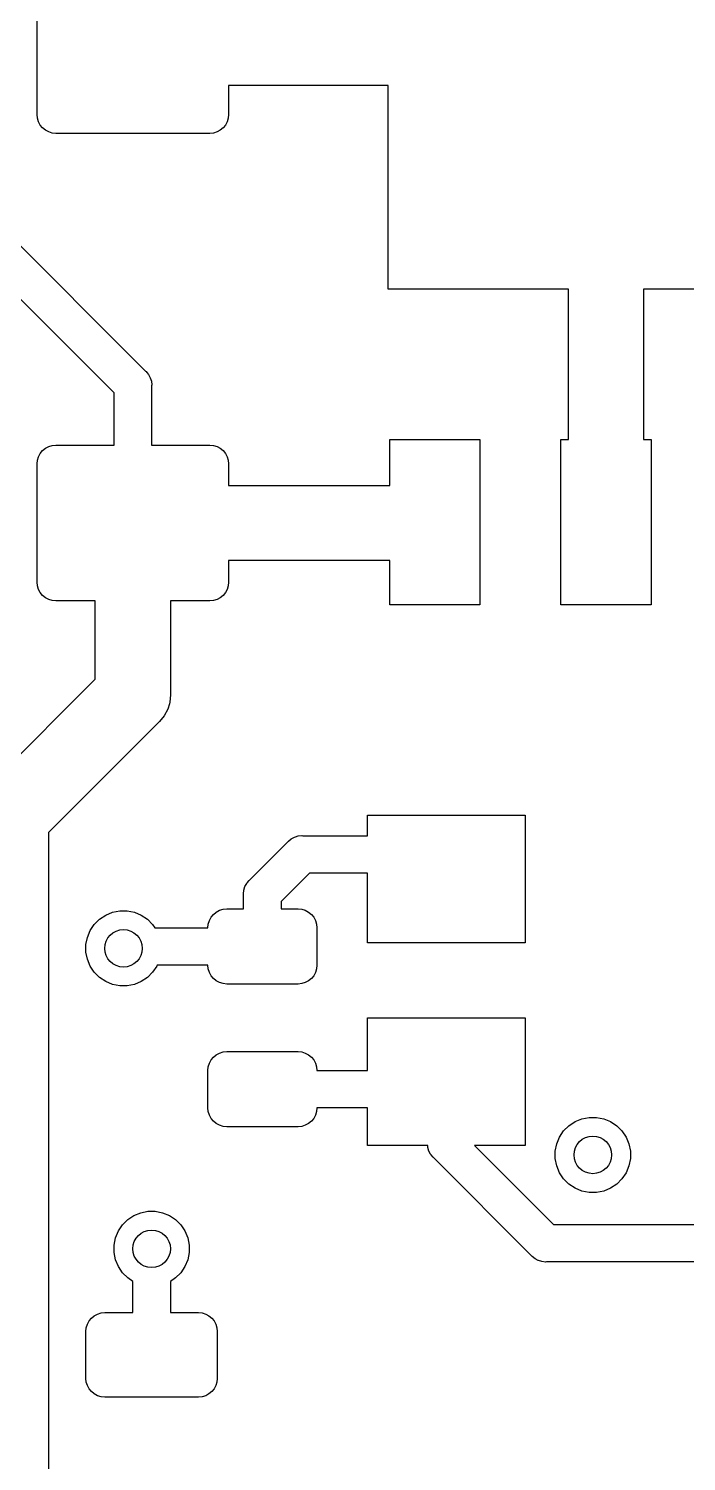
# Model space of a CAD drawing. Extents: x -3.6 to 94.4, y -84.3 to 13.7.
# Drawn here: x 48.24 to 57, y -22.2 to -3.13 of the extents above; entities that cross this region are included whole.
import ezdxf

# ---------------------------------------------------------------- set-up
doc = ezdxf.new("R2010")
doc.units = 0
doc.layers.add('BLACK', color=7, linetype='CONTINUOUS')

msp = doc.modelspace()

# ---------------------------------------------------------------- linework, layer by layer
at = {"layer": 'BLACK', "linetype": 'CONTINUOUS'}
for p, q in [((48.35, -4.275), (48.35, -2.7)), ((53.025, -3.8875), (50.9, -3.8875)), ((50.9, -3.8875), (50.9, -4.275)), ((53.025, -6.6), (53.025, -3.8875)), ((48.3548, -4.32377), (48.35, -4.275)), ((48.369, -4.37067), (48.3548, -4.32377)), ((48.3921, -4.41389), (48.369, -4.37067)), ((50.881, -4.37067), (50.8579, -4.41389)), ((50.8952, -4.32377), (50.881, -4.37067)), ((50.9, -4.275), (50.8952, -4.32377)), ((48.4232, -4.45178), (48.3921, -4.41389)), ((48.4611, -4.48287), (48.4232, -4.45178)), ((48.5043, -4.50597), (48.4611, -4.48287)), ((48.5512, -4.5202), (48.5043, -4.50597)), ((48.6, -4.525), (48.5512, -4.5202)), ((50.65, -4.525), (48.6, -4.525)), ((50.6988, -4.5202), (50.65, -4.525)), ((50.7457, -4.50597), (50.6988, -4.5202)), ((50.7889, -4.48287), (50.7457, -4.50597)), ((50.8268, -4.45178), (50.7889, -4.48287)), ((50.8579, -4.41389), (50.8268, -4.45178)), ((47.875, -5.77145), (49.7931, -7.68954)), ((49.375, -7.97855), (47.4569, -6.06046)), ((55.425, -6.6), (53.025, -6.6)), ((55.425, -8.6), (55.425, -6.6)), ((58.825, -6.6), (56.425, -6.6)), ((56.425, -6.6), (56.425, -8.6)), ((49.7931, -7.68954), (49.8026, -7.69737)), ((49.8026, -7.69737), (49.8105, -7.7069)), ((49.8105, -7.7069), (49.8339, -7.73543)), ((49.8339, -7.73543), (49.8571, -7.77887)), ((49.8571, -7.77887), (49.8714, -7.82599)), ((49.375, -8.675), (49.375, -7.97855)), ((49.8714, -7.82599), (49.8762, -7.875)), ((49.8762, -7.875), (49.875, -7.88727)), ((49.875, -7.88727), (49.875, -8.675)), ((48.3921, -8.78611), (48.4232, -8.74822)), ((48.4232, -8.74822), (48.4611, -8.71713)), ((48.4611, -8.71713), (48.5043, -8.69403)), ((48.5043, -8.69403), (48.5512, -8.6798)), ((48.5512, -8.6798), (48.6, -8.675)), ((48.6, -8.675), (49.375, -8.675)), ((49.875, -8.675), (50.65, -8.675)), ((50.65, -8.675), (50.6988, -8.6798)), ((50.6988, -8.6798), (50.7457, -8.69403)), ((50.7457, -8.69403), (50.7889, -8.71713)), ((50.7889, -8.71713), (50.8268, -8.74822)), ((50.8268, -8.74822), (50.8579, -8.78611)), ((53.045, -9.2125), (53.045, -8.6)), ((53.045, -8.6), (54.245, -8.6)), ((54.245, -8.6), (54.245, -10.8)), ((55.325, -10.8), (55.325, -8.6)), ((55.325, -8.6), (55.425, -8.6)), ((56.425, -8.6), (56.525, -8.6)), ((56.525, -8.6), (56.525, -10.8)), ((48.35, -8.925), (48.3548, -8.87623)), ((48.35, -10.5), (48.35, -8.925)), ((48.3548, -8.87623), (48.369, -8.82933)), ((48.369, -8.82933), (48.3921, -8.78611)), ((50.8579, -8.78611), (50.881, -8.82933)), ((50.881, -8.82933), (50.8952, -8.87623)), ((50.8952, -8.87623), (50.9, -8.925)), ((50.9, -8.925), (50.9, -9.2125)), ((50.9, -9.2125), (53.045, -9.2125)), ((53.045, -10.2125), (50.9, -10.2125)), ((50.9, -10.2125), (50.9, -10.5)), ((53.045, -10.8), (53.045, -10.2125)), ((48.3548, -10.5488), (48.35, -10.5)), ((48.369, -10.5957), (48.3548, -10.5488)), ((48.3921, -10.6389), (48.369, -10.5957)), ((48.4232, -10.6768), (48.3921, -10.6389)), ((48.4611, -10.7079), (48.4232, -10.6768)), ((50.8268, -10.6768), (50.7889, -10.7079)), ((50.8579, -10.6389), (50.8268, -10.6768)), ((50.881, -10.5957), (50.8579, -10.6389)), ((50.8952, -10.5488), (50.881, -10.5957)), ((50.9, -10.5), (50.8952, -10.5488)), ((48.5043, -10.731), (48.4611, -10.7079)), ((48.5512, -10.7452), (48.5043, -10.731)), ((48.6, -10.75), (48.5512, -10.7452)), ((49.125, -10.75), (48.6, -10.75)), ((49.125, -11.7929), (49.125, -10.75)), ((50.65, -10.75), (50.125, -10.75)), ((50.125, -10.75), (50.125, -11.9754)), ((50.6988, -10.7452), (50.65, -10.75)), ((50.7457, -10.731), (50.6988, -10.7452)), ((50.7889, -10.7079), (50.7457, -10.731)), ((54.245, -10.8), (53.045, -10.8)), ((56.525, -10.8), (55.325, -10.8)), ((47.6638, -13.2541), (49.125, -11.7929)), ((50.1274, -12), (50.1178, -12.098)), ((50.125, -11.9754), (50.1274, -12)), ((50.0892, -12.1923), (50.0427, -12.2791)), ((50.1118, -12.1178), (50.0892, -12.1923)), ((50.1178, -12.098), (50.1118, -12.1178)), ((49.9612, -12.3709), (48.5, -13.8321)), ((49.9803, -12.3553), (49.9612, -12.3709)), ((50.0427, -12.2791), (49.9803, -12.3553)), ((52.75, -13.875), (52.75, -13.6)), ((52.75, -13.6), (54.85, -13.6)), ((54.85, -13.6), (54.85, -15.3)), ((48.5, -13.8321), (48.5, -28.6004)), ((51.6974, -13.9474), (51.7354, -13.9161)), ((51.7354, -13.9161), (51.7789, -13.8929)), ((51.7789, -13.8929), (51.7929, -13.8887)), ((51.7929, -13.8887), (51.826, -13.8786)), ((51.826, -13.8786), (51.875, -13.8738)), ((51.875, -13.8738), (51.8873, -13.875)), ((51.8873, -13.875), (52.75, -13.875)), ((51.1819, -14.4645), (51.6895, -13.9569)), ((51.6895, -13.9569), (51.6974, -13.9474)), ((51.1487, -14.5012), (51.1724, -14.4724)), ((51.1724, -14.4724), (51.1819, -14.4645)), ((51.9786, -14.375), (51.6, -14.7536)), ((52.75, -14.375), (51.9786, -14.375)), ((52.75, -15.3), (52.75, -14.375)), ((51.0988, -14.65), (51.1036, -14.601)), ((51.1, -14.6623), (51.0988, -14.65)), ((51.1, -14.85), (51.1, -14.6623)), ((51.1036, -14.601), (51.1179, -14.5539)), ((51.1179, -14.5539), (51.1411, -14.5104)), ((51.1411, -14.5104), (51.1487, -14.5012)), ((49.3542, -14.8942), (49.4508, -14.875)), ((49.4508, -14.875), (49.5492, -14.875)), ((49.5492, -14.875), (49.6458, -14.8942)), ((50.7361, -14.8921), (50.7793, -14.869)), ((50.7793, -14.869), (50.8262, -14.8548)), ((50.8262, -14.8548), (50.875, -14.85)), ((50.875, -14.85), (51.1, -14.85)), ((51.6, -14.7536), (51.6, -14.85)), ((51.6, -14.85), (51.825, -14.85)), ((51.825, -14.85), (51.8738, -14.8548)), ((51.8738, -14.8548), (51.9207, -14.869)), ((51.9207, -14.869), (51.9639, -14.8921)), ((49.0569, -15.1382), (49.1116, -15.0563)), ((49.1116, -15.0563), (49.1813, -14.9866)), ((49.1813, -14.9866), (49.2632, -14.9319)), ((49.2632, -14.9319), (49.3542, -14.8942)), ((49.6458, -14.8942), (49.7368, -14.9319)), ((49.7368, -14.9319), (49.8187, -14.9866)), ((49.8187, -14.9866), (49.8884, -15.0563)), ((49.8884, -15.0563), (49.9176, -15.1)), ((50.625, -15.1), (50.6298, -15.0512)), ((50.6298, -15.0512), (50.644, -15.0043)), ((50.644, -15.0043), (50.6671, -14.9611)), ((50.6671, -14.9611), (50.6982, -14.9232)), ((50.6982, -14.9232), (50.7361, -14.8921)), ((51.9639, -14.8921), (52.0018, -14.9232)), ((52.0018, -14.9232), (52.0329, -14.9611)), ((52.0329, -14.9611), (52.056, -15.0043)), ((52.056, -15.0043), (52.0702, -15.0512)), ((52.0702, -15.0512), (52.075, -15.1)), ((49, -15.3258), (49.0192, -15.2292)), ((49.0192, -15.2292), (49.0569, -15.1382)), ((49.9176, -15.1), (50.625, -15.1)), ((52.075, -15.1), (52.075, -15.6)), ((49, -15.4242), (49, -15.3258)), ((49.0192, -15.5208), (49, -15.4242)), ((54.85, -15.3), (52.75, -15.3)), ((49.0569, -15.6118), (49.0192, -15.5208)), ((49.1116, -15.6937), (49.0569, -15.6118)), ((49.9431, -15.6118), (49.8884, -15.6937)), ((49.948, -15.6), (49.9431, -15.6118)), ((50.625, -15.6), (49.948, -15.6)), ((50.6298, -15.6488), (50.625, -15.6)), ((52.075, -15.6), (52.0702, -15.6488)), ((49.1813, -15.7634), (49.1116, -15.6937)), ((49.2632, -15.8181), (49.1813, -15.7634)), ((49.3542, -15.8558), (49.2632, -15.8181)), ((49.7368, -15.8181), (49.6458, -15.8558)), ((49.8187, -15.7634), (49.7368, -15.8181)), ((49.8884, -15.6937), (49.8187, -15.7634)), ((50.644, -15.6957), (50.6298, -15.6488)), ((50.6671, -15.7389), (50.644, -15.6957)), ((50.6982, -15.7768), (50.6671, -15.7389)), ((50.7361, -15.8079), (50.6982, -15.7768)), ((50.7793, -15.831), (50.7361, -15.8079)), ((50.8262, -15.8452), (50.7793, -15.831)), ((51.9207, -15.831), (51.8738, -15.8452)), ((51.9639, -15.8079), (51.9207, -15.831)), ((52.0018, -15.7768), (51.9639, -15.8079)), ((52.0329, -15.7389), (52.0018, -15.7768)), ((52.056, -15.6957), (52.0329, -15.7389)), ((52.0702, -15.6488), (52.056, -15.6957)), ((49.4508, -15.875), (49.3542, -15.8558)), ((49.5492, -15.875), (49.4508, -15.875)), ((49.6458, -15.8558), (49.5492, -15.875)), ((50.875, -15.85), (50.8262, -15.8452)), ((51.825, -15.85), (50.875, -15.85)), ((51.8738, -15.8452), (51.825, -15.85)), ((52.75, -17), (52.75, -16.3)), ((52.75, -16.3), (54.85, -16.3)), ((54.85, -16.3), (54.85, -18)), ((50.7361, -16.7921), (50.7793, -16.769)), ((50.7793, -16.769), (50.8262, -16.7548)), ((50.8262, -16.7548), (50.875, -16.75)), ((50.875, -16.75), (51.825, -16.75)), ((51.825, -16.75), (51.8738, -16.7548)), ((51.8738, -16.7548), (51.9207, -16.769)), ((51.9207, -16.769), (51.9639, -16.7921)), ((50.625, -17), (50.6298, -16.9512)), ((50.6298, -16.9512), (50.644, -16.9043)), ((50.644, -16.9043), (50.6671, -16.8611)), ((50.6671, -16.8611), (50.6982, -16.8232)), ((50.6982, -16.8232), (50.7361, -16.7921)), ((51.9639, -16.7921), (52.0018, -16.8232)), ((52.0018, -16.8232), (52.0329, -16.8611)), ((52.0329, -16.8611), (52.056, -16.9043)), ((52.056, -16.9043), (52.0702, -16.9512)), ((52.0702, -16.9512), (52.075, -17)), ((50.625, -17.5), (50.625, -17)), ((52.075, -17), (52.75, -17)), ((50.6298, -17.5488), (50.625, -17.5)), ((52.075, -17.5), (52.0702, -17.5488)), ((52.75, -17.5), (52.075, -17.5)), ((52.75, -18), (52.75, -17.5)), ((50.644, -17.5957), (50.6298, -17.5488)), ((50.6671, -17.6389), (50.644, -17.5957)), ((50.6982, -17.6768), (50.6671, -17.6389)), ((50.7361, -17.7079), (50.6982, -17.6768)), ((50.7793, -17.731), (50.7361, -17.7079)), ((50.8262, -17.7452), (50.7793, -17.731)), ((51.9207, -17.731), (51.8738, -17.7452)), ((51.9639, -17.7079), (51.9207, -17.731)), ((52.0018, -17.6768), (51.9639, -17.7079)), ((52.0329, -17.6389), (52.0018, -17.6768)), ((52.056, -17.5957), (52.0329, -17.6389)), ((52.0702, -17.5488), (52.056, -17.5957)), ((55.3616, -17.8063), (55.4313, -17.7366)), ((55.4313, -17.7366), (55.5132, -17.6819)), ((55.5132, -17.6819), (55.6042, -17.6442)), ((55.6042, -17.6442), (55.7008, -17.625)), ((55.7008, -17.625), (55.7992, -17.625)), ((55.7992, -17.625), (55.8958, -17.6442)), ((55.8958, -17.6442), (55.9868, -17.6819)), ((55.9868, -17.6819), (56.0687, -17.7366)), ((56.0687, -17.7366), (56.1384, -17.8063)), ((50.875, -17.75), (50.8262, -17.7452)), ((51.825, -17.75), (50.875, -17.75)), ((51.8738, -17.7452), (51.825, -17.75)), ((55.2692, -17.9792), (55.3069, -17.8882)), ((55.3069, -17.8882), (55.3616, -17.8063)), ((56.1384, -17.8063), (56.1931, -17.8882)), ((56.1931, -17.8882), (56.2308, -17.9792)), ((53.5509, -18), (52.75, -18)), ((53.5536, -18.028), (53.5509, -18)), ((53.5679, -18.0751), (53.5536, -18.028)), ((53.5905, -18.1174), (53.5679, -18.0751)), ((53.5911, -18.1186), (53.5905, -18.1174)), ((53.6224, -18.1566), (53.5911, -18.1186)), ((54.85, -18), (54.1745, -18)), ((54.1745, -18), (55.2246, -19.05)), ((55.25, -18.0758), (55.2692, -17.9792)), ((55.25, -18.1742), (55.25, -18.0758)), ((56.2308, -17.9792), (56.25, -18.0758)), ((56.25, -18.0758), (56.25, -18.1742)), ((53.6319, -18.1645), (53.6224, -18.1566)), ((54.9355, -19.4681), (53.6319, -18.1645)), ((55.2692, -18.2708), (55.25, -18.1742)), ((55.3069, -18.3618), (55.2692, -18.2708)), ((56.2308, -18.2708), (56.1931, -18.3618)), ((56.25, -18.1742), (56.2308, -18.2708)), ((55.3616, -18.4437), (55.3069, -18.3618)), ((55.4313, -18.5134), (55.3616, -18.4437)), ((56.1384, -18.4437), (56.0687, -18.5134)), ((56.1931, -18.3618), (56.1384, -18.4437)), ((55.5132, -18.5681), (55.4313, -18.5134)), ((55.6042, -18.6058), (55.5132, -18.5681)), ((55.7008, -18.625), (55.6042, -18.6058)), ((55.7992, -18.625), (55.7008, -18.625)), ((55.8958, -18.6058), (55.7992, -18.625)), ((55.9868, -18.5681), (55.8958, -18.6058)), ((56.0687, -18.5134), (55.9868, -18.5681)), ((49.7292, -18.8942), (49.8258, -18.875)), ((49.8258, -18.875), (49.9242, -18.875)), ((49.9242, -18.875), (50.0208, -18.8942)), ((49.4319, -19.1382), (49.4866, -19.0563)), ((49.4866, -19.0563), (49.5563, -18.9866)), ((49.5563, -18.9866), (49.6382, -18.9319)), ((49.6382, -18.9319), (49.7292, -18.8942)), ((50.0208, -18.8942), (50.1118, -18.9319)), ((50.1118, -18.9319), (50.1937, -18.9866)), ((50.1937, -18.9866), (50.2634, -19.0563)), ((50.2634, -19.0563), (50.3181, -19.1382)), ((55.2246, -19.05), (59.9623, -19.05)), ((49.375, -19.3258), (49.3942, -19.2292)), ((49.3942, -19.2292), (49.4319, -19.1382)), ((50.3181, -19.1382), (50.3558, -19.2292)), ((50.3558, -19.2292), (50.375, -19.3258)), ((49.375, -19.4242), (49.375, -19.3258)), ((49.3942, -19.5208), (49.375, -19.4242)), ((50.375, -19.4242), (50.3558, -19.5208)), ((50.375, -19.3258), (50.375, -19.4242)), ((49.4319, -19.6118), (49.3942, -19.5208)), ((49.4866, -19.6937), (49.4319, -19.6118)), ((50.3181, -19.6118), (50.2634, -19.6937)), ((50.3558, -19.5208), (50.3181, -19.6118)), ((54.9434, -19.4776), (54.9355, -19.4681)), ((54.9814, -19.5089), (54.9434, -19.4776)), ((55.0232, -19.5312), (54.9814, -19.5089)), ((55.0249, -19.5321), (55.0232, -19.5312)), ((55.072, -19.5464), (55.0249, -19.5321)), ((55.121, -19.5512), (55.072, -19.5464)), ((55.1333, -19.55), (55.121, -19.5512)), ((59.9623, -19.55), (55.1333, -19.55)), ((49.5563, -19.7634), (49.4866, -19.6937)), ((49.625, -19.8093), (49.5563, -19.7634)), ((49.625, -20.225), (49.625, -19.8093)), ((50.1937, -19.7634), (50.125, -19.8093)), ((50.125, -19.8093), (50.125, -20.225)), ((50.2634, -19.6937), (50.1937, -19.7634)), ((49.0048, -20.4262), (49.019, -20.3793)), ((49.019, -20.3793), (49.0421, -20.3361)), ((49.0421, -20.3361), (49.0732, -20.2982)), ((49.0732, -20.2982), (49.1111, -20.2671)), ((49.1111, -20.2671), (49.1543, -20.244)), ((49.1543, -20.244), (49.2012, -20.2298)), ((49.2012, -20.2298), (49.25, -20.225)), ((49.25, -20.225), (49.625, -20.225)), ((50.125, -20.225), (50.5, -20.225)), ((50.5, -20.225), (50.5488, -20.2298)), ((50.5488, -20.2298), (50.5957, -20.244)), ((50.5957, -20.244), (50.6389, -20.2671)), ((50.6389, -20.2671), (50.6768, -20.2982)), ((50.6768, -20.2982), (50.7079, -20.3361)), ((50.7079, -20.3361), (50.731, -20.3793)), ((50.731, -20.3793), (50.7452, -20.4262)), ((49, -20.475), (49.0048, -20.4262)), ((49, -21.1), (49, -20.475)), ((50.7452, -20.4262), (50.75, -20.475)), ((50.75, -20.475), (50.75, -21.1)), ((49.0048, -21.1488), (49, -21.1)), ((49.019, -21.1957), (49.0048, -21.1488)), ((50.7452, -21.1488), (50.731, -21.1957)), ((50.75, -21.1), (50.7452, -21.1488)), ((49.0421, -21.2389), (49.019, -21.1957)), ((49.0732, -21.2768), (49.0421, -21.2389)), ((49.1111, -21.3079), (49.0732, -21.2768)), ((49.1543, -21.331), (49.1111, -21.3079)), ((49.2012, -21.3452), (49.1543, -21.331)), ((49.25, -21.35), (49.2012, -21.3452)), ((50.5, -21.35), (49.25, -21.35)), ((50.5488, -21.3452), (50.5, -21.35)), ((50.5957, -21.331), (50.5488, -21.3452)), ((50.6389, -21.3079), (50.5957, -21.331)), ((50.6768, -21.2768), (50.6389, -21.3079)), ((50.7079, -21.2389), (50.6768, -21.2768)), ((50.731, -21.1957), (50.7079, -21.2389))]:
    msp.add_line(p, q, dxfattribs=at)
at = {"layer": 'BLACK'}
for centre in [(49.5, -15.375), (55.75, -18.125), (49.875, -19.375)]:
    msp.add_circle(centre, 0.25, dxfattribs=at)

doc.saveas('drawing.dxf')
